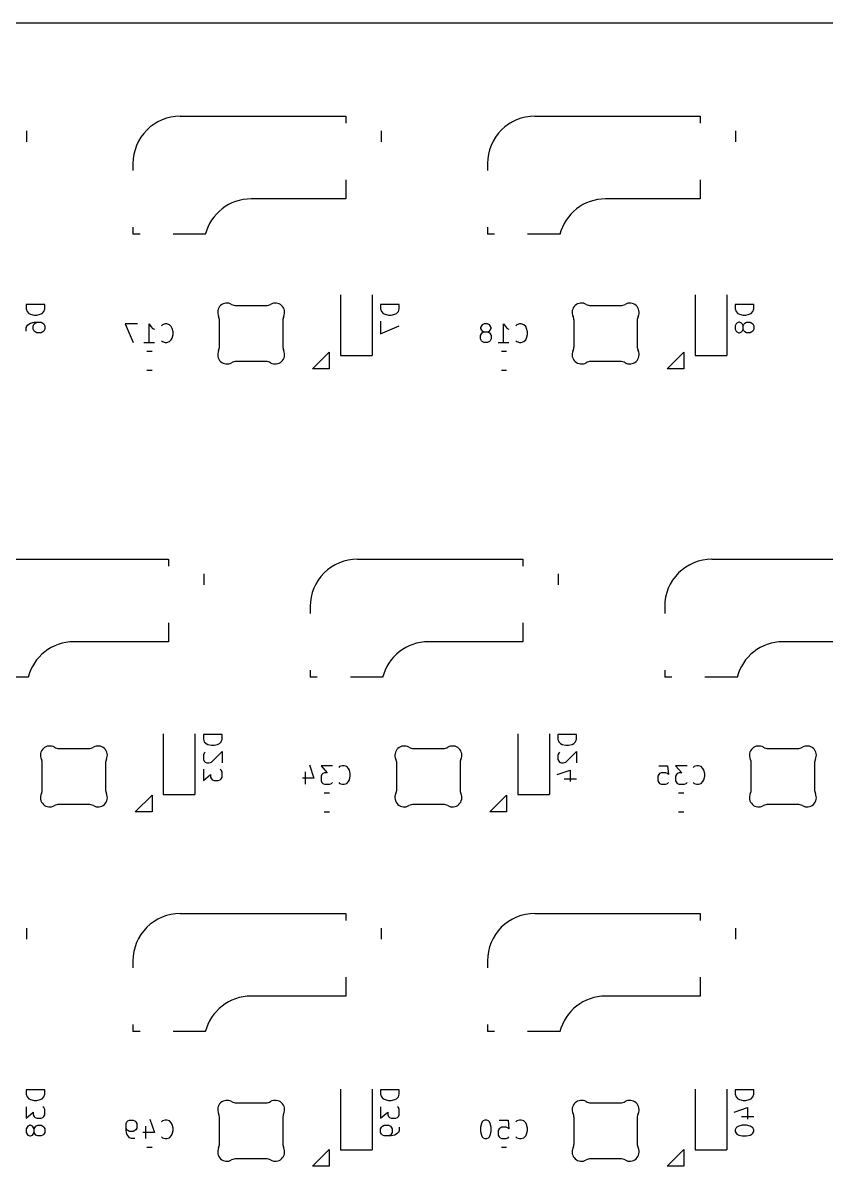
# Model space of a CAD drawing. Extents: x 28 to 361, y 5 to 129.
# Drawn here: x 170.2 to 213.4, y 67.9 to 129.4 of the extents above; entities that cross this region are included whole.
import ezdxf

# ---------------------------------------------------------------- set-up
doc = ezdxf.new("R2010")
doc.units = 0
doc.layers.get('0').update_dxf_attribs({"linetype": 'CONTINUOUS'})

msp = doc.modelspace()

# ---------------------------------------------------------------- linework, layer by layer
at = {"color": 7}
for points in [[(155.3166, 129.3586), (361.1821, 129.3571)], [(178.6846, 124.3421), (187.5746, 124.3421)], [(187.5746, 124.3421), (187.5746, 123.9611)], [(197.7346, 124.3421), (206.6246, 124.3421)], [(206.6246, 124.3421), (206.6246, 123.9611)], [(170.4446, 122.9571), (170.4446, 123.5571)], [(189.4946, 122.9571), (189.4946, 123.5571)], [(208.5446, 122.9571), (208.5446, 123.5571)], [(176.1446, 121.8021), (176.1446, 121.4211)], [(195.1946, 121.8021), (195.1946, 121.4211)], [(187.5746, 120.9131), (187.5746, 119.8971), (182.4946, 119.8971)], [(206.6246, 120.9131), (206.6246, 119.8971), (201.5446, 119.8971)], [(176.1446, 118.3731), (176.1446, 117.9921)], [(195.1946, 118.3731), (195.1946, 117.9921)], [(176.5256, 117.9921), (176.1446, 117.9921)], [(180.0304, 117.9921), (178.3036, 117.9921)], [(195.5756, 117.9921), (195.1946, 117.9921)], [(199.0804, 117.9921), (197.3536, 117.9921)], [(187.2991, 114.7306), (187.2991, 111.4706), (188.9991, 111.4706)], [(188.9991, 114.7306), (188.9991, 111.4706)], [(206.3491, 114.7306), (206.3491, 111.4706), (208.0491, 111.4706)], [(208.0491, 114.7306), (208.0491, 111.4706)], [(181.7001, 114.1581), (183.289, 114.1581)], [(200.7501, 114.1581), (202.339, 114.1581)], [(170.4039, 112.7901), (170.4039, 112.9806), (170.4515, 113.0758), (170.4991, 113.1235), (170.642, 113.2187), (170.8325, 113.2663), (171.2134, 113.2663), (171.3086, 113.2187), (171.3563, 113.1711), (171.4039, 113.0758), (171.4039, 112.8854), (171.3563, 112.7901), (171.3086, 112.7425), (171.2134, 112.6949), (170.9753, 112.6949), (170.8801, 112.7425), (170.8325, 112.7901), (170.7848, 112.8854), (170.7848, 113.0758), (170.8325, 113.1711), (170.8801, 113.2187), (170.9753, 113.2663)], [(176.3907, 113.1728), (175.724, 113.1728), (176.1526, 112.1728)], [(177.0098, 112.1728), (177.0098, 113.1728), (177.105, 113.0299), (177.2002, 112.9347), (177.2955, 112.8871)], [(177.6764, 112.268), (177.724, 112.2204), (177.8669, 112.1728), (177.9621, 112.1728), (178.105, 112.2204), (178.2002, 112.3156), (178.2479, 112.4109), (178.2955, 112.6014), (178.2955, 112.7442), (178.2479, 112.9347), (178.2002, 113.0299), (178.105, 113.1252), (177.9621, 113.1728), (177.8669, 113.1728), (177.724, 113.1252), (177.6764, 113.0775)], [(180.7946, 111.9553), (180.7946, 113.3609)], [(184.1946, 113.3609), (184.1946, 111.9553)], [(189.4539, 113.3139), (189.4539, 112.6473), (190.4539, 113.0758)], [(195.2026, 112.7442), (195.2979, 112.7918), (195.3455, 112.8394), (195.3931, 112.9347), (195.3931, 112.9823), (195.3455, 113.0775), (195.2979, 113.1252), (195.2026, 113.1728), (195.0121, 113.1728), (194.9169, 113.1252), (194.8693, 113.0775), (194.8217, 112.9823), (194.8217, 112.9347), (194.8693, 112.8394), (194.9169, 112.7918), (195.0121, 112.7442), (195.2026, 112.7442), (195.2979, 112.6966), (195.3455, 112.649), (195.3931, 112.5537), (195.3931, 112.3633), (195.3455, 112.268), (195.2979, 112.2204), (195.2026, 112.1728), (195.0121, 112.1728), (194.9169, 112.2204), (194.8693, 112.268), (194.8217, 112.3633), (194.8217, 112.5537), (194.8693, 112.649), (194.9169, 112.6966), (195.0121, 112.7442)], [(196.0598, 112.1728), (196.0598, 113.1728), (196.155, 113.0299), (196.2502, 112.9347), (196.3455, 112.8871)], [(196.7264, 112.268), (196.774, 112.2204), (196.9169, 112.1728), (197.0121, 112.1728), (197.155, 112.2204), (197.2502, 112.3156), (197.2979, 112.4109), (197.3455, 112.6014), (197.3455, 112.7442), (197.2979, 112.9347), (197.2502, 113.0299), (197.155, 113.1252), (197.0121, 113.1728), (196.9169, 113.1728), (196.774, 113.1252), (196.7264, 113.0775)], [(199.8446, 111.9553), (199.8446, 113.3609)], [(203.2446, 113.3609), (203.2446, 111.9553)], [(208.9325, 113.0758), (208.8848, 113.1711), (208.8372, 113.2187), (208.742, 113.2663), (208.6944, 113.2663), (208.5991, 113.2187), (208.5515, 113.1711), (208.5039, 113.0758), (208.5039, 112.8854), (208.5515, 112.7901), (208.5991, 112.7425), (208.6944, 112.6949), (208.742, 112.6949), (208.8372, 112.7425), (208.8848, 112.7901), (208.9325, 112.8854), (208.9325, 113.0758), (208.9801, 113.1711), (209.0277, 113.2187), (209.1229, 113.2663), (209.3134, 113.2663), (209.4086, 113.2187), (209.4563, 113.1711), (209.5039, 113.0758), (209.5039, 112.8854), (209.4563, 112.7901), (209.4086, 112.7425), (209.3134, 112.6949), (209.1229, 112.6949), (209.0277, 112.7425), (208.9801, 112.7901), (208.9325, 112.8854)], [(176.724, 112.1728), (177.2955, 112.1728)], [(195.774, 112.1728), (196.3455, 112.1728)], [(176.893, 111.7076), (177.1741, 111.7076)], [(195.943, 111.7076), (196.2241, 111.7076)], [(176.893, 110.6876), (177.1741, 110.6876)], [(183.289, 111.1581), (181.7001, 111.1581)], [(195.943, 110.6876), (196.2241, 110.6876)], [(202.339, 111.1581), (200.7501, 111.1581)], [(169.1596, 100.5296), (178.0496, 100.5296)], [(178.0496, 100.5296), (178.0496, 100.1486)], [(188.2096, 100.5296), (197.0996, 100.5296)], [(197.0996, 100.5296), (197.0996, 100.1486)], [(207.2596, 100.5296), (216.1496, 100.5296)], [(179.9696, 99.1446), (179.9696, 99.7446)], [(199.0196, 99.1446), (199.0196, 99.7446)], [(185.6696, 97.9896), (185.6696, 97.6086)], [(204.7196, 97.9896), (204.7196, 97.6086)], [(178.0496, 97.1006), (178.0496, 96.0846), (172.9696, 96.0846)], [(197.0996, 97.1006), (197.0996, 96.0846), (192.0196, 96.0846)], [(216.1496, 97.1006), (216.1496, 96.0846), (211.0696, 96.0846)], [(170.5054, 94.1796), (168.7786, 94.1796)], [(185.6696, 94.5606), (185.6696, 94.1796)], [(186.0506, 94.1796), (185.6696, 94.1796)], [(189.5554, 94.1796), (187.8286, 94.1796)], [(204.7196, 94.5606), (204.7196, 94.1796)], [(205.1006, 94.1796), (204.7196, 94.1796)], [(208.6054, 94.1796), (206.8786, 94.1796)], [(177.7741, 91.1306), (177.7741, 87.8706), (179.4741, 87.8706)], [(179.4741, 91.1306), (179.4741, 87.8706)], [(196.8241, 91.1306), (196.8241, 87.8706), (198.5241, 87.8706)], [(198.5241, 91.1306), (198.5241, 87.8706)], [(172.1751, 90.3456), (173.764, 90.3456)], [(180.0241, 90.1425), (179.9765, 90.0949), (179.9289, 89.9996), (179.9289, 89.7616), (179.9765, 89.6663), (180.0241, 89.6187), (180.1194, 89.5711), (180.2146, 89.5711), (180.3575, 89.6187), (180.9289, 90.1901), (180.9289, 89.5711)], [(191.2251, 90.3456), (192.814, 90.3456)], [(199.0741, 90.1425), (199.0265, 90.0949), (198.9789, 89.9996), (198.9789, 89.7616), (199.0265, 89.6663), (199.0741, 89.6187), (199.1694, 89.5711), (199.2646, 89.5711), (199.4075, 89.6187), (199.9789, 90.1901), (199.9789, 89.5711)], [(210.2751, 90.3456), (211.864, 90.3456)], [(171.2696, 88.1428), (171.2696, 89.5484)], [(174.6696, 89.5484), (174.6696, 88.1428)], [(179.9289, 89.2377), (179.9289, 88.6187), (180.3098, 88.952), (180.3098, 88.8092), (180.3575, 88.7139), (180.4051, 88.6663), (180.5003, 88.6187), (180.7384, 88.6187), (180.8336, 88.6663), (180.8813, 88.7139), (180.9289, 88.8092), (180.9289, 89.0949), (180.8813, 89.1901), (180.8336, 89.2377)], [(185.63, 89.4714), (185.8681, 88.7571), (185.249, 88.7571)], [(186.8681, 89.4238), (186.249, 89.4238), (186.5824, 89.0428), (186.4395, 89.0428), (186.3443, 88.9952), (186.2967, 88.9476), (186.249, 88.8524), (186.249, 88.6143), (186.2967, 88.519), (186.3443, 88.4714), (186.4395, 88.4238), (186.7252, 88.4238), (186.8205, 88.4714), (186.8681, 88.519)], [(187.2014, 88.519), (187.249, 88.4714), (187.3919, 88.4238), (187.4871, 88.4238), (187.63, 88.4714), (187.7252, 88.5666), (187.7729, 88.6619), (187.8205, 88.8524), (187.8205, 88.9952), (187.7729, 89.1857), (187.7252, 89.2809), (187.63, 89.3762), (187.4871, 89.4238), (187.3919, 89.4238), (187.249, 89.3762), (187.2014, 89.3285)], [(190.3196, 88.1428), (190.3196, 89.5484)], [(193.7196, 89.5484), (193.7196, 88.1428)], [(198.9313, 88.952), (199.6456, 89.1901), (199.6456, 88.5711)], [(204.3943, 89.4238), (204.8705, 89.4238), (204.9181, 88.9476), (204.8705, 88.9952), (204.7752, 89.0428), (204.5371, 89.0428), (204.4419, 88.9952), (204.3943, 88.9476), (204.3467, 88.8524), (204.3467, 88.6143), (204.3943, 88.519), (204.4419, 88.4714), (204.5371, 88.4238), (204.7752, 88.4238), (204.8705, 88.4714), (204.9181, 88.519)], [(205.9181, 89.4238), (205.299, 89.4238), (205.6324, 89.0428), (205.4895, 89.0428), (205.3943, 88.9952), (205.3467, 88.9476), (205.299, 88.8524), (205.299, 88.6143), (205.3467, 88.519), (205.3943, 88.4714), (205.4895, 88.4238), (205.7752, 88.4238), (205.8705, 88.4714), (205.9181, 88.519)], [(206.2514, 88.519), (206.299, 88.4714), (206.4419, 88.4238), (206.5371, 88.4238), (206.68, 88.4714), (206.7752, 88.5666), (206.8229, 88.6619), (206.8705, 88.8524), (206.8705, 88.9952), (206.8229, 89.1857), (206.7752, 89.2809), (206.68, 89.3762), (206.5371, 89.4238), (206.4419, 89.4238), (206.299, 89.3762), (206.2514, 89.3285)], [(209.3696, 88.1428), (209.3696, 89.5484)], [(212.7696, 89.5484), (212.7696, 88.1428)], [(185.3919, 89.0904), (185.3919, 88.4238)], [(199.3122, 88.7139), (199.9789, 88.7139)], [(186.418, 87.9586), (186.6991, 87.9586)], [(205.468, 87.9586), (205.7491, 87.9586)], [(173.764, 87.3456), (172.1751, 87.3456)], [(192.814, 87.3456), (191.2251, 87.3456)], [(211.864, 87.3456), (210.2751, 87.3456)], [(186.418, 86.9386), (186.6991, 86.9386)], [(205.468, 86.9386), (205.7491, 86.9386)], [(178.6846, 81.4796), (187.5746, 81.4796)], [(187.5746, 81.4796), (187.5746, 81.0986)], [(197.7346, 81.4796), (206.6246, 81.4796)], [(206.6246, 81.4796), (206.6246, 81.0986)], [(170.4446, 80.0946), (170.4446, 80.6946)], [(189.4946, 80.0946), (189.4946, 80.6946)], [(208.5446, 80.0946), (208.5446, 80.6946)], [(176.1446, 78.9396), (176.1446, 78.5586)], [(195.1946, 78.9396), (195.1946, 78.5586)], [(187.5746, 78.0506), (187.5746, 77.0346), (182.4946, 77.0346)], [(206.6246, 78.0506), (206.6246, 77.0346), (201.5446, 77.0346)], [(176.1446, 75.5106), (176.1446, 75.1296)], [(176.5256, 75.1296), (176.1446, 75.1296)], [(180.0304, 75.1296), (178.3036, 75.1296)], [(195.1946, 75.5106), (195.1946, 75.1296)], [(195.5756, 75.1296), (195.1946, 75.1296)], [(199.0804, 75.1296), (197.3536, 75.1296)], [(187.2991, 72.0306), (187.2991, 68.7706), (188.9991, 68.7706)], [(188.9991, 72.0306), (188.9991, 68.7706)], [(206.3491, 72.0306), (206.3491, 68.7706), (208.0491, 68.7706)], [(208.0491, 72.0306), (208.0491, 68.7706)], [(170.4039, 71.0901), (170.4039, 70.4711), (170.7848, 70.8044), (170.7848, 70.6616), (170.8325, 70.5663), (170.8801, 70.5187), (170.9753, 70.4711), (171.2134, 70.4711), (171.3086, 70.5187), (171.3563, 70.5663), (171.4039, 70.6616), (171.4039, 70.9473), (171.3563, 71.0425), (171.3086, 71.0901)], [(181.7001, 71.2956), (183.289, 71.2956)], [(189.4539, 71.0901), (189.4539, 70.4711), (189.8348, 70.8044), (189.8348, 70.6616), (189.8825, 70.5663), (189.9301, 70.5187), (190.0253, 70.4711), (190.2634, 70.4711), (190.3586, 70.5187), (190.4063, 70.5663), (190.4539, 70.6616), (190.4539, 70.9473), (190.4063, 71.0425), (190.3586, 71.0901)], [(200.7501, 71.2956), (202.339, 71.2956)], [(208.4563, 70.8044), (209.1706, 71.0425), (209.1706, 70.4235)], [(170.8325, 69.8996), (170.7848, 69.9949), (170.7372, 70.0425), (170.642, 70.0901), (170.5944, 70.0901), (170.4991, 70.0425), (170.4515, 69.9949), (170.4039, 69.8996), (170.4039, 69.7092), (170.4515, 69.6139), (170.4991, 69.5663), (170.5944, 69.5187), (170.642, 69.5187), (170.7372, 69.5663), (170.7848, 69.6139), (170.8325, 69.7092), (170.8325, 69.8996), (170.8801, 69.9949), (170.9277, 70.0425), (171.0229, 70.0901), (171.2134, 70.0901), (171.3086, 70.0425), (171.3563, 69.9949), (171.4039, 69.8996), (171.4039, 69.7092), (171.3563, 69.6139), (171.3086, 69.5663), (171.2134, 69.5187), (171.0229, 69.5187), (170.9277, 69.5663), (170.8801, 69.6139), (170.8325, 69.7092)], [(176.2479, 69.3738), (176.0574, 69.3738), (175.9621, 69.4214), (175.9145, 69.469), (175.8193, 69.6119), (175.7717, 69.8024), (175.7717, 70.1833), (175.8193, 70.2785), (175.8669, 70.3262), (175.9621, 70.3738), (176.1526, 70.3738), (176.2479, 70.3262), (176.2955, 70.2785), (176.3431, 70.1833), (176.3431, 69.9452), (176.2955, 69.85), (176.2479, 69.8024), (176.1526, 69.7547), (175.9621, 69.7547), (175.8669, 69.8024), (175.8193, 69.85), (175.7717, 69.9452)], [(177.0574, 70.4214), (177.2955, 69.7071), (176.6764, 69.7071)], [(177.6764, 69.469), (177.724, 69.4214), (177.8669, 69.3738), (177.9621, 69.3738), (178.105, 69.4214), (178.2002, 69.5166), (178.2479, 69.6119), (178.2955, 69.8024), (178.2955, 69.9452), (178.2479, 70.1357), (178.2002, 70.2309), (178.105, 70.3262), (177.9621, 70.3738), (177.8669, 70.3738), (177.724, 70.3262), (177.6764, 70.2785)], [(180.7946, 69.0928), (180.7946, 70.4984)], [(184.1946, 70.4984), (184.1946, 69.0928)], [(190.4539, 69.9949), (190.4539, 69.8044), (190.4063, 69.7092), (190.3586, 69.6616), (190.2158, 69.5663), (190.0253, 69.5187), (189.6444, 69.5187), (189.5491, 69.5663), (189.5015, 69.6139), (189.4539, 69.7092), (189.4539, 69.8996), (189.5015, 69.9949), (189.5491, 70.0425), (189.6444, 70.0901), (189.8825, 70.0901), (189.9777, 70.0425), (190.0253, 69.9949), (190.0729, 69.8996), (190.0729, 69.7092), (190.0253, 69.6139), (189.9777, 69.5663), (189.8825, 69.5187)], [(195.8217, 70.3738), (196.2979, 70.3738), (196.3455, 69.8976), (196.2979, 69.9452), (196.2026, 69.9928), (195.9645, 69.9928), (195.8693, 69.9452), (195.8217, 69.8976), (195.774, 69.8024), (195.774, 69.5643), (195.8217, 69.469), (195.8693, 69.4214), (195.9645, 69.3738), (196.2026, 69.3738), (196.2979, 69.4214), (196.3455, 69.469)], [(196.7264, 69.469), (196.774, 69.4214), (196.9169, 69.3738), (197.0121, 69.3738), (197.155, 69.4214), (197.2502, 69.5166), (197.2979, 69.6119), (197.3455, 69.8024), (197.3455, 69.9452), (197.2979, 70.1357), (197.2502, 70.2309), (197.155, 70.3262), (197.0121, 70.3738), (196.9169, 70.3738), (196.774, 70.3262), (196.7264, 70.2785)], [(199.8446, 69.0928), (199.8446, 70.4984)], [(203.2446, 70.4984), (203.2446, 69.0928)], [(208.8372, 70.5663), (209.5039, 70.5663)], [(176.8193, 70.0404), (176.8193, 69.3738)], [(176.893, 68.9086), (177.1741, 68.9086)], [(195.943, 68.9086), (196.2241, 68.9086)], [(183.289, 68.2956), (181.7001, 68.2956)], [(202.339, 68.2956), (200.7501, 68.2956)]]:
    msp.add_lwpolyline(points, dxfattribs=at)
for points in [[(171.4039, 114.2187), (170.4039, 114.2187), (170.4039, 113.9806), (170.4515, 113.8377), (170.5467, 113.7425), (170.642, 113.6949), (170.8325, 113.6473), (170.9753, 113.6473), (171.1658, 113.6949), (171.261, 113.7425), (171.3563, 113.8377), (171.4039, 113.9806)], [(190.4539, 114.2187), (189.4539, 114.2187), (189.4539, 113.9806), (189.5015, 113.8377), (189.5967, 113.7425), (189.692, 113.6949), (189.8825, 113.6473), (190.0253, 113.6473), (190.2158, 113.6949), (190.311, 113.7425), (190.4063, 113.8377), (190.4539, 113.9806)], [(209.5039, 114.2187), (208.5039, 114.2187), (208.5039, 113.9806), (208.5515, 113.8377), (208.6467, 113.7425), (208.742, 113.6949), (208.9325, 113.6473), (209.0753, 113.6473), (209.2658, 113.6949), (209.361, 113.7425), (209.4563, 113.8377), (209.5039, 113.9806)], [(186.6946, 110.7581), (185.7946, 110.7581), (186.6946, 111.6581)], [(205.7446, 110.7581), (204.8446, 110.7581), (205.7446, 111.6581)], [(180.9289, 91.0949), (179.9289, 91.0949), (179.9289, 90.8568), (179.9765, 90.7139), (180.0717, 90.6187), (180.167, 90.5711), (180.3575, 90.5235), (180.5003, 90.5235), (180.6908, 90.5711), (180.786, 90.6187), (180.8813, 90.7139), (180.9289, 90.8568)], [(199.9789, 91.0949), (198.9789, 91.0949), (198.9789, 90.8568), (199.0265, 90.7139), (199.1217, 90.6187), (199.217, 90.5711), (199.4075, 90.5235), (199.5503, 90.5235), (199.7408, 90.5711), (199.836, 90.6187), (199.9313, 90.7139), (199.9789, 90.8568)], [(177.1696, 86.9456), (176.2696, 86.9456), (177.1696, 87.8456)], [(196.2196, 86.9456), (195.3196, 86.9456), (196.2196, 87.8456)], [(171.4039, 71.9949), (170.4039, 71.9949), (170.4039, 71.7568), (170.4515, 71.6139), (170.5467, 71.5187), (170.642, 71.4711), (170.8325, 71.4235), (170.9753, 71.4235), (171.1658, 71.4711), (171.261, 71.5187), (171.3563, 71.6139), (171.4039, 71.7568)], [(190.4539, 71.9949), (189.4539, 71.9949), (189.4539, 71.7568), (189.5015, 71.6139), (189.5967, 71.5187), (189.692, 71.4711), (189.8825, 71.4235), (190.0253, 71.4235), (190.2158, 71.4711), (190.311, 71.5187), (190.4063, 71.6139), (190.4539, 71.7568)], [(209.5039, 71.9949), (208.5039, 71.9949), (208.5039, 71.7568), (208.5515, 71.6139), (208.6467, 71.5187), (208.742, 71.4711), (208.9325, 71.4235), (209.0753, 71.4235), (209.2658, 71.4711), (209.361, 71.5187), (209.4563, 71.6139), (209.5039, 71.7568)], [(195.155, 70.3738), (195.0598, 70.3738), (194.9645, 70.3262), (194.9169, 70.2785), (194.8693, 70.1833), (194.8217, 69.9928), (194.8217, 69.7547), (194.8693, 69.5643), (194.9169, 69.469), (194.9645, 69.4214), (195.0598, 69.3738), (195.155, 69.3738), (195.2502, 69.4214), (195.2979, 69.469), (195.3455, 69.5643), (195.3931, 69.7547), (195.3931, 69.9928), (195.3455, 70.1833), (195.2979, 70.2785), (195.2502, 70.3262)], [(208.5039, 69.852), (208.5039, 69.7568), (208.5515, 69.6616), (208.5991, 69.6139), (208.6944, 69.5663), (208.8848, 69.5187), (209.1229, 69.5187), (209.3134, 69.5663), (209.4086, 69.6139), (209.4563, 69.6616), (209.5039, 69.7568), (209.5039, 69.852), (209.4563, 69.9473), (209.4086, 69.9949), (209.3134, 70.0425), (209.1229, 70.0901), (208.8848, 70.0901), (208.6944, 70.0425), (208.5991, 69.9949), (208.5515, 69.9473)], [(186.6946, 67.8956), (185.7946, 67.8956), (186.6946, 68.7956)], [(205.7446, 67.8956), (204.8446, 67.8956), (205.7446, 68.7956)]]:
    msp.add_lwpolyline(points, close=True, dxfattribs=at)
for points in [[(178.6846, 124.3421), (178.01095, 124.3421), (177.364891, 124.074494), (176.888549, 123.598151)], [(197.7346, 124.3421), (197.06095, 124.3421), (196.414891, 124.074494), (195.938549, 123.598151)], [(176.888549, 123.598151), (176.412206, 123.121809), (176.1446, 122.47575), (176.1446, 121.8021)], [(195.938549, 123.598151), (195.462206, 123.121809), (195.1946, 122.47575), (195.1946, 121.8021)], [(182.4946, 119.8971), (181.32905, 119.897113), (180.313069, 119.103854), (180.0304, 117.9731)], [(201.5446, 119.8971), (200.37905, 119.897113), (199.363069, 119.103854), (199.0804, 117.9731)], [(181.4479, 114.2264), (181.258082, 114.337347), (181.018062, 114.311279), (180.85649, 114.162167)], [(184.13271, 114.162167), (183.971138, 114.311279), (183.731118, 114.337347), (183.5413, 114.2264)], [(200.4979, 114.2264), (200.308082, 114.337347), (200.068062, 114.311279), (199.90649, 114.162167)], [(203.18271, 114.162167), (203.021138, 114.311279), (202.781118, 114.337347), (202.5913, 114.2264)], [(180.85649, 114.162167), (180.694917, 114.013055), (180.64971, 113.775893), (180.7451, 113.5778)], [(181.4479, 114.2264), (181.524421, 114.181669), (181.611464, 114.158096), (181.7001, 114.1581)], [(183.289, 114.1581), (183.377666, 114.158107), (183.464738, 114.181678), (183.5413, 114.2264)], [(184.2441, 113.5778), (184.33949, 113.775893), (184.294283, 114.013055), (184.13271, 114.162167)], [(199.90649, 114.162167), (199.744917, 114.013055), (199.69971, 113.775893), (199.7951, 113.5778)], [(200.4979, 114.2264), (200.574421, 114.181669), (200.661464, 114.158096), (200.7501, 114.1581)], [(202.339, 114.1581), (202.427666, 114.158107), (202.514738, 114.181678), (202.5913, 114.2264)], [(203.2941, 113.5778), (203.38949, 113.775893), (203.344283, 114.013055), (203.18271, 114.162167)], [(180.7946, 113.3609), (180.794623, 113.436003), (180.777703, 113.510143), (180.7451, 113.5778)], [(184.2441, 113.5778), (184.21153, 113.510132), (184.194612, 113.435999), (184.1946, 113.3609)], [(199.8446, 113.3609), (199.844623, 113.436003), (199.827703, 113.510143), (199.7951, 113.5778)], [(203.2941, 113.5778), (203.26153, 113.510132), (203.244612, 113.435999), (203.2446, 113.3609)], [(180.7451, 111.7384), (180.777667, 111.80607), (180.794585, 111.880202), (180.7946, 111.9553)], [(184.1946, 111.9553), (184.194588, 111.880198), (184.211507, 111.806061), (184.2441, 111.7384)], [(199.7951, 111.7384), (199.827667, 111.80607), (199.844585, 111.880202), (199.8446, 111.9553)], [(203.2446, 111.9553), (203.244588, 111.880198), (203.261507, 111.806061), (203.2941, 111.7384)], [(180.7451, 111.7384), (180.64971, 111.540307), (180.694917, 111.303145), (180.85649, 111.154033)], [(184.13271, 111.154033), (184.294283, 111.303145), (184.33949, 111.540307), (184.2441, 111.7384)], [(199.7951, 111.7384), (199.69971, 111.540307), (199.744917, 111.303145), (199.90649, 111.154033)], [(203.18271, 111.154033), (203.344283, 111.303145), (203.38949, 111.540307), (203.2941, 111.7384)], [(180.85649, 111.154033), (181.018062, 111.004921), (181.258082, 110.978853), (181.4479, 111.0898)], [(181.7001, 111.1581), (181.611463, 111.158109), (181.524419, 111.134536), (181.4479, 111.0898)], [(183.5413, 111.0898), (183.464749, 111.134548), (183.37767, 111.158122), (183.289, 111.1581)], [(183.5413, 111.0898), (183.731118, 110.978853), (183.971138, 111.004921), (184.13271, 111.154033)], [(199.90649, 111.154033), (200.068062, 111.004921), (200.308082, 110.978853), (200.4979, 111.0898)], [(200.7501, 111.1581), (200.661463, 111.158109), (200.574419, 111.134536), (200.4979, 111.0898)], [(202.5913, 111.0898), (202.514749, 111.134548), (202.42767, 111.158122), (202.339, 111.1581)], [(202.5913, 111.0898), (202.781118, 110.978853), (203.021138, 111.004921), (203.18271, 111.154033)], [(188.2096, 100.5296), (187.53595, 100.5296), (186.889891, 100.261994), (186.413549, 99.785651)], [(207.2596, 100.5296), (206.58595, 100.5296), (205.939891, 100.261994), (205.463549, 99.785651)], [(186.413549, 99.785651), (185.937206, 99.309309), (185.6696, 98.66325), (185.6696, 97.9896)], [(205.463549, 99.785651), (204.987206, 99.309309), (204.7196, 98.66325), (204.7196, 97.9896)], [(172.9696, 96.0846), (171.80405, 96.084613), (170.788069, 95.291354), (170.5054, 94.1606)], [(192.0196, 96.0846), (190.85405, 96.084613), (189.838069, 95.291354), (189.5554, 94.1606)], [(211.0696, 96.0846), (209.90405, 96.084613), (208.888069, 95.291354), (208.6054, 94.1606)], [(171.9229, 90.4139), (171.733082, 90.524847), (171.493062, 90.498779), (171.33149, 90.349667)], [(171.9229, 90.4139), (171.999421, 90.369169), (172.086464, 90.345596), (172.1751, 90.3456)], [(173.764, 90.3456), (173.852666, 90.345607), (173.939738, 90.369178), (174.0163, 90.4139)], [(174.60771, 90.349667), (174.446138, 90.498779), (174.206118, 90.524847), (174.0163, 90.4139)], [(190.9729, 90.4139), (190.783082, 90.524847), (190.543062, 90.498779), (190.38149, 90.349667)], [(190.9729, 90.4139), (191.049421, 90.369169), (191.136464, 90.345596), (191.2251, 90.3456)], [(192.814, 90.3456), (192.902666, 90.345607), (192.989738, 90.369178), (193.0663, 90.4139)], [(193.65771, 90.349667), (193.496138, 90.498779), (193.256118, 90.524847), (193.0663, 90.4139)], [(210.0229, 90.4139), (209.833082, 90.524847), (209.593062, 90.498779), (209.43149, 90.349667)], [(210.0229, 90.4139), (210.099421, 90.369169), (210.186464, 90.345596), (210.2751, 90.3456)], [(211.864, 90.3456), (211.952666, 90.345607), (212.039738, 90.369178), (212.1163, 90.4139)], [(212.70771, 90.349667), (212.546138, 90.498779), (212.306118, 90.524847), (212.1163, 90.4139)], [(171.33149, 90.349667), (171.169917, 90.200555), (171.12471, 89.963393), (171.2201, 89.7653)], [(171.2696, 89.5484), (171.269623, 89.623503), (171.252703, 89.697643), (171.2201, 89.7653)], [(174.7191, 89.7653), (174.81449, 89.963393), (174.769283, 90.200555), (174.60771, 90.349667)], [(174.7191, 89.7653), (174.68653, 89.697632), (174.669612, 89.623499), (174.6696, 89.5484)], [(190.38149, 90.349667), (190.219917, 90.200555), (190.17471, 89.963393), (190.2701, 89.7653)], [(190.3196, 89.5484), (190.319623, 89.623503), (190.302703, 89.697643), (190.2701, 89.7653)], [(193.7691, 89.7653), (193.86449, 89.963393), (193.819283, 90.200555), (193.65771, 90.349667)], [(193.7691, 89.7653), (193.73653, 89.697632), (193.719612, 89.623499), (193.7196, 89.5484)], [(209.43149, 90.349667), (209.269917, 90.200555), (209.22471, 89.963393), (209.3201, 89.7653)], [(209.3696, 89.5484), (209.369623, 89.623503), (209.352703, 89.697643), (209.3201, 89.7653)], [(212.8191, 89.7653), (212.91449, 89.963393), (212.869283, 90.200555), (212.70771, 90.349667)], [(212.8191, 89.7653), (212.78653, 89.697632), (212.769612, 89.623499), (212.7696, 89.5484)], [(171.2201, 87.9259), (171.12471, 87.727807), (171.169917, 87.490645), (171.33149, 87.341533)], [(171.2201, 87.9259), (171.252667, 87.99357), (171.269585, 88.067702), (171.2696, 88.1428)], [(174.60771, 87.341533), (174.769283, 87.490645), (174.81449, 87.727807), (174.7191, 87.9259)], [(174.6696, 88.1428), (174.669588, 88.067698), (174.686507, 87.993561), (174.7191, 87.9259)], [(190.2701, 87.9259), (190.17471, 87.727807), (190.219917, 87.490645), (190.38149, 87.341533)], [(190.2701, 87.9259), (190.302667, 87.99357), (190.319585, 88.067702), (190.3196, 88.1428)], [(193.65771, 87.341533), (193.819283, 87.490645), (193.86449, 87.727807), (193.7691, 87.9259)], [(193.7196, 88.1428), (193.719588, 88.067698), (193.736507, 87.993561), (193.7691, 87.9259)], [(209.3201, 87.9259), (209.22471, 87.727807), (209.269917, 87.490645), (209.43149, 87.341533)], [(209.3201, 87.9259), (209.352667, 87.99357), (209.369585, 88.067702), (209.3696, 88.1428)], [(212.70771, 87.341533), (212.869283, 87.490645), (212.91449, 87.727807), (212.8191, 87.9259)], [(212.7696, 88.1428), (212.769588, 88.067698), (212.786507, 87.993561), (212.8191, 87.9259)], [(171.33149, 87.341533), (171.493062, 87.192421), (171.733082, 87.166353), (171.9229, 87.2773)], [(172.1751, 87.3456), (172.086463, 87.345609), (171.999419, 87.322036), (171.9229, 87.2773)], [(174.0163, 87.2773), (173.939749, 87.322048), (173.85267, 87.345622), (173.764, 87.3456)], [(174.0163, 87.2773), (174.206118, 87.166353), (174.446138, 87.192421), (174.60771, 87.341533)], [(190.38149, 87.341533), (190.543062, 87.192421), (190.783082, 87.166353), (190.9729, 87.2773)], [(191.2251, 87.3456), (191.136463, 87.345609), (191.049419, 87.322036), (190.9729, 87.2773)], [(193.0663, 87.2773), (192.989749, 87.322048), (192.90267, 87.345622), (192.814, 87.3456)], [(193.0663, 87.2773), (193.256118, 87.166353), (193.496138, 87.192421), (193.65771, 87.341533)], [(209.43149, 87.341533), (209.593062, 87.192421), (209.833082, 87.166353), (210.0229, 87.2773)], [(210.2751, 87.3456), (210.186463, 87.345609), (210.099419, 87.322036), (210.0229, 87.2773)], [(212.1163, 87.2773), (212.039749, 87.322048), (211.95267, 87.345622), (211.864, 87.3456)], [(212.1163, 87.2773), (212.306118, 87.166353), (212.546138, 87.192421), (212.70771, 87.341533)], [(178.6846, 81.4796), (178.01095, 81.4796), (177.364891, 81.211994), (176.888549, 80.735651)], [(197.7346, 81.4796), (197.06095, 81.4796), (196.414891, 81.211994), (195.938549, 80.735651)], [(176.888549, 80.735651), (176.412206, 80.259309), (176.1446, 79.61325), (176.1446, 78.9396)], [(195.938549, 80.735651), (195.462206, 80.259309), (195.1946, 79.61325), (195.1946, 78.9396)], [(182.4946, 77.0346), (181.32905, 77.034613), (180.313069, 76.241354), (180.0304, 75.1106)], [(201.5446, 77.0346), (200.37905, 77.034613), (199.363069, 76.241354), (199.0804, 75.1106)], [(180.85649, 71.299667), (180.694917, 71.150555), (180.64971, 70.913393), (180.7451, 70.7153)], [(181.4479, 71.3639), (181.258082, 71.474847), (181.018062, 71.448779), (180.85649, 71.299667)], [(181.4479, 71.3639), (181.524421, 71.319169), (181.611464, 71.295596), (181.7001, 71.2956)], [(183.289, 71.2956), (183.377666, 71.295607), (183.464738, 71.319178), (183.5413, 71.3639)], [(184.13271, 71.299667), (183.971138, 71.448779), (183.731118, 71.474847), (183.5413, 71.3639)], [(184.2441, 70.7153), (184.33949, 70.913393), (184.294283, 71.150555), (184.13271, 71.299667)], [(199.90649, 71.299667), (199.744917, 71.150555), (199.69971, 70.913393), (199.7951, 70.7153)], [(200.4979, 71.3639), (200.308082, 71.474847), (200.068062, 71.448779), (199.90649, 71.299667)], [(200.4979, 71.3639), (200.574421, 71.319169), (200.661464, 71.295596), (200.7501, 71.2956)], [(202.339, 71.2956), (202.427666, 71.295607), (202.514738, 71.319178), (202.5913, 71.3639)], [(203.18271, 71.299667), (203.021138, 71.448779), (202.781118, 71.474847), (202.5913, 71.3639)], [(203.2941, 70.7153), (203.38949, 70.913393), (203.344283, 71.150555), (203.18271, 71.299667)], [(180.7946, 70.4984), (180.794623, 70.573503), (180.777703, 70.647643), (180.7451, 70.7153)], [(184.2441, 70.7153), (184.21153, 70.647632), (184.194612, 70.573499), (184.1946, 70.4984)], [(199.8446, 70.4984), (199.844623, 70.573503), (199.827703, 70.647643), (199.7951, 70.7153)], [(203.2941, 70.7153), (203.26153, 70.647632), (203.244612, 70.573499), (203.2446, 70.4984)], [(180.7451, 68.8759), (180.64971, 68.677807), (180.694917, 68.440645), (180.85649, 68.291533)], [(180.7451, 68.8759), (180.777667, 68.94357), (180.794585, 69.017702), (180.7946, 69.0928)], [(184.13271, 68.291533), (184.294283, 68.440645), (184.33949, 68.677807), (184.2441, 68.8759)], [(184.1946, 69.0928), (184.194588, 69.017698), (184.211507, 68.943561), (184.2441, 68.8759)], [(199.7951, 68.8759), (199.69971, 68.677807), (199.744917, 68.440645), (199.90649, 68.291533)], [(199.7951, 68.8759), (199.827667, 68.94357), (199.844585, 69.017702), (199.8446, 69.0928)], [(203.18271, 68.291533), (203.344283, 68.440645), (203.38949, 68.677807), (203.2941, 68.8759)], [(203.2446, 69.0928), (203.244588, 69.017698), (203.261507, 68.943561), (203.2941, 68.8759)], [(180.85649, 68.291533), (181.018062, 68.142421), (181.258082, 68.116353), (181.4479, 68.2273)], [(181.7001, 68.2956), (181.611463, 68.295609), (181.524419, 68.272036), (181.4479, 68.2273)], [(183.5413, 68.2273), (183.464749, 68.272048), (183.37767, 68.295622), (183.289, 68.2956)], [(183.5413, 68.2273), (183.731118, 68.116353), (183.971138, 68.142421), (184.13271, 68.291533)], [(199.90649, 68.291533), (200.068062, 68.142421), (200.308082, 68.116353), (200.4979, 68.2273)], [(200.7501, 68.2956), (200.661463, 68.295609), (200.574419, 68.272036), (200.4979, 68.2273)], [(202.5913, 68.2273), (202.514749, 68.272048), (202.42767, 68.295622), (202.339, 68.2956)], [(202.5913, 68.2273), (202.781118, 68.116353), (203.021138, 68.142421), (203.18271, 68.291533)]]:
    msp.add_open_spline(points, degree=3, dxfattribs=at)

doc.saveas('drawing.dxf')
